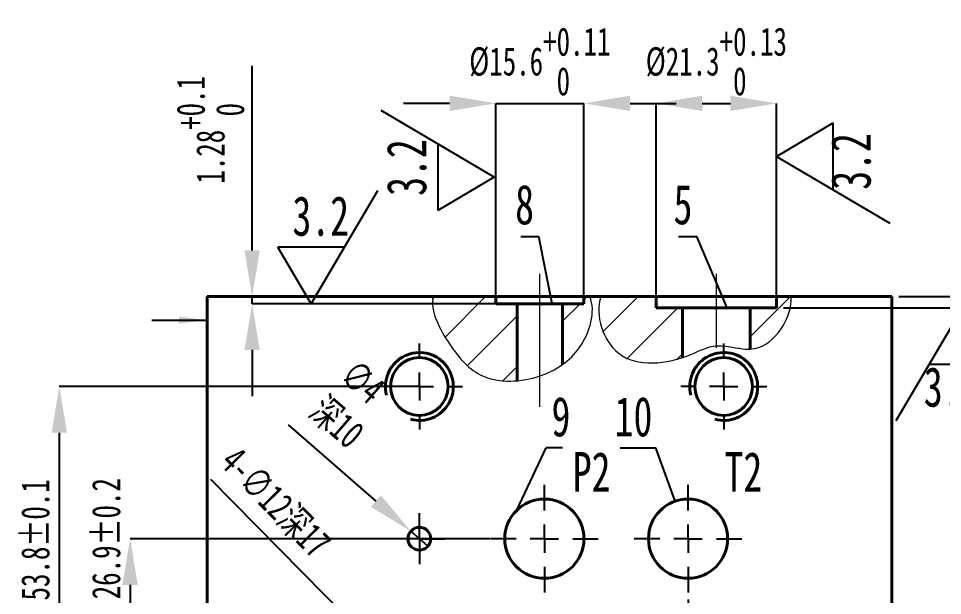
# Model space of a CAD drawing. Header units: millimetres. Extents: x 786 to 1206, y 249 to 546.
# Drawn here: x 1080.4 to 1162.1, y 372.9 to 423.9 of the extents above; entities that cross this region are included whole.
import ezdxf

# ---------------------------------------------------------------- set-up
doc = ezdxf.new("R2010")
doc.units = ezdxf.units.MM
doc.linetypes.add('CENTERX2', pattern=[20.32, 12.7, -2.54, 2.54, -2.54])
doc.layers.add('10', color=7, linetype='Continuous')
doc.styles.add('SLDTEXTSTYLE0', font='TXT', dxfattribs={"width": 0.7})
doc.dimstyles.new('ISO-25', dxfattribs={"dimtxt": 2.5, "dimasz": 2.5, "dimexe": 1.25, "dimexo": 0.625, "dimtad": 1, "dimtxsty": 'Standard', "dimcen": 2.5, "dimadec": 0, "dimazin": 0, "dimtfac": 1, "dimtmove": 0, "dimatfit": 3, "dimfxl": 1, "dimarcsym": 0})
doc.dimstyles.new('SLDDIMSTYLE1', dxfattribs={"dimtxt": 0.18, "dimasz": 4.08, "dimexe": 0, "dimexo": 0.0625, "dimgap": 0, "dimtad": 0, "dimtih": 1, "dimtoh": 1, "dimdec": 0, "dimrnd": 1e-09, "dimzin": 0, "dimdsep": 46, "dimtxsty": 'Standard', "dimblk1": 'NONE', "dimblk2": 'NONE', "dimsah": 1, "dimcen": 0.09, "dimadec": 0, "dimazin": 0, "dimtfac": 4.08, "dimtdec": 0, "dimtofl": 0, "dimtmove": 0, "dimatfit": 3, "dimldrblk": 'NONE', "dimfxl": 1, "dimfrac": 2, "dimtolj": 1, "dimtzin": 0, "dimarcsym": 0})
doc.dimstyles.new('SLDDIMSTYLE12', dxfattribs={"dimtxt": 3.5, "dimasz": 4.08, "dimexe": 0, "dimexo": 0.0625, "dimgap": 0.875, "dimtad": 2, "dimlfac": 2, "dimrnd": 1e-09, "dimzin": 12, "dimdsep": 46, "dimtxsty": 'SLDTEXTSTYLE0', "dimblk1": 'NONE', "dimsah": 1, "dimcen": 0, "dimadec": 0, "dimazin": 3, "dimtfac": 1, "dimtmove": 0, "dimatfit": 3, "dimldrblk": 'NONE', "dimfxl": 1, "dimfrac": 2, "dimtolj": 1, "dimtzin": 12, "dimarcsym": 0})
doc.dimstyles.new('SLDDIMSTYLE13', dxfattribs={"dimtxt": 3.5, "dimasz": 4.08, "dimexe": 0, "dimexo": 0.0625, "dimgap": 0.875, "dimtad": 2, "dimlfac": 2, "dimrnd": 1e-09, "dimzin": 4, "dimdsep": 46, "dimtxsty": 'SLDTEXTSTYLE0', "dimblk1": 'NONE', "dimsah": 1, "dimcen": 0, "dimadec": 0, "dimazin": 1, "dimtol": 1, "dimtp": 0.15, "dimtfac": 1, "dimtmove": 0, "dimatfit": 3, "dimldrblk": 'NONE', "dimfxl": 1, "dimfrac": 2, "dimtolj": 1, "dimarcsym": 0})
doc.dimstyles.new('SLDDIMSTYLE14', dxfattribs={"dimtxt": 3.5, "dimasz": 4.08, "dimexe": 0, "dimexo": 0.0625, "dimgap": 0.875, "dimtad": 2, "dimlfac": 2, "dimrnd": 1e-09, "dimzin": 4, "dimdsep": 46, "dimtxsty": 'SLDTEXTSTYLE0', "dimsah": 1, "dimcen": 0.09, "dimadec": 0, "dimazin": 1, "dimtol": 1, "dimtp": 0.11, "dimtfac": 1, "dimtmove": 0, "dimatfit": 0, "dimfxl": 1, "dimfrac": 2, "dimtolj": 1, "dimarcsym": 0})
doc.dimstyles.new('SLDDIMSTYLE15', dxfattribs={"dimtxt": 3.5, "dimasz": 4.08, "dimexe": 0, "dimexo": 0.0625, "dimgap": 0.875, "dimtad": 2, "dimlfac": 2, "dimrnd": 1e-09, "dimzin": 4, "dimdsep": 46, "dimtxsty": 'SLDTEXTSTYLE0', "dimsah": 1, "dimcen": 0.09, "dimadec": 0, "dimazin": 1, "dimtol": 1, "dimtp": 0.13, "dimtfac": 1, "dimtmove": 0, "dimatfit": 0, "dimfxl": 1, "dimfrac": 2, "dimtolj": 1, "dimarcsym": 0})
doc.dimstyles.new('SLDDIMSTYLE3', dxfattribs={"dimtxt": 3.5, "dimasz": 4.08, "dimexe": 0, "dimexo": 0.0625, "dimgap": 0.875, "dimtad": 2, "dimlfac": 2, "dimrnd": 1e-09, "dimzin": 4, "dimdsep": 46, "dimtxsty": 'SLDTEXTSTYLE0', "dimsah": 1, "dimcen": 0.09, "dimadec": 0, "dimazin": 1, "dimtol": 1, "dimtp": 0.1, "dimtm": 0.1, "dimtfac": 1, "dimtmove": 0, "dimatfit": 0, "dimfxl": 1, "dimfrac": 2, "dimtolj": 1, "dimtzin": 0, "dimarcsym": 0})
doc.dimstyles.new('SLDDIMSTYLE4', dxfattribs={"dimtxt": 3.5, "dimasz": 4.08, "dimexe": 0, "dimexo": 0.0625, "dimgap": 0.875, "dimtad": 2, "dimlfac": 2, "dimrnd": 1e-09, "dimzin": 4, "dimdsep": 46, "dimtxsty": 'SLDTEXTSTYLE0', "dimsah": 1, "dimcen": 0.09, "dimadec": 0, "dimazin": 1, "dimtol": 1, "dimtp": 0.2, "dimtm": 0.2, "dimtfac": 1, "dimtmove": 0, "dimatfit": 0, "dimfxl": 1, "dimfrac": 2, "dimtolj": 1, "dimtzin": 0, "dimarcsym": 0})
doc.dimstyles.new('SLDDIMSTYLE5', dxfattribs={"dimtxt": 3.5, "dimasz": 4.08, "dimexe": 0, "dimexo": 0.0625, "dimgap": 0.875, "dimtad": 2, "dimlfac": 2, "dimrnd": 1e-09, "dimzin": 12, "dimdsep": 46, "dimtxsty": 'SLDTEXTSTYLE0', "dimsah": 1, "dimcen": 0.09, "dimadec": 0, "dimazin": 3, "dimtol": 1, "dimtp": 0.1, "dimtfac": 1, "dimtmove": 0, "dimatfit": 0, "dimfxl": 1, "dimfrac": 2, "dimtolj": 1, "dimtzin": 0, "dimarcsym": 0})
pattern_1 = [(45, (901.6278, 255.5846), (-2.245064, 2.245064), [])]

# ---------------------------------------------------------------- blocks, each defined once
blk = doc.blocks.new('SW_SFSYMBOL_1')
at = {"layer": '10', "color": 0}
for p, q in [((5, 1.654), (-5, 7.552)), ((0, 4.603), (0, -1.296)), ((5, 1.654), (0, -1.296))]:
    blk.add_line(p, q, dxfattribs=at)
at = {"layer": '10', "color": 0, "insert": (-4.512, 0), "char_height": 3.5, "attachment_point": 1, "rotation": 90, "style": 'SLDTEXTSTYLE0'}
blk.add_mtext('3.2', dxfattribs=at)
blk = doc.blocks.new('*D161')
at = {"layer": '10', "color": 0, "lineweight": -2, "transparency": 16777216}
for p, q in [((1115.762, 391.357), (1083.998, 391.357)), ((1083.998, 387.277), (1083.998, 368.537)), ((1115.762, 364.457), (1083.998, 364.457))]:
    blk.add_line(p, q, dxfattribs=at)
at = {"layer": '10', "color": 0, "transparency": 16777216}
for points in [[(1083.318, 387.277), (1084.678, 387.277), (1083.998, 391.357)], [(1083.318, 368.537), (1084.678, 368.537), (1083.998, 364.457)]]:
    blk.add_solid(points, dxfattribs=at)
at = {"layer": 'Defpoints', "color": 0, "transparency": 16777216}
for p in [(1115.824, 391.357), (1083.998, 364.457), (1115.824, 364.457)]:
    blk.add_point(p, dxfattribs=at)
at = {"layer": '10', "color": 0, "transparency": 16777216, "insert": (1080.623, 377.805), "char_height": 3.5, "attachment_point": 2, "rotation": 90, "style": 'SLDTEXTSTYLE0'}
blk.add_mtext('\\A1;{\\H0.71429x;53.8±0.1}', dxfattribs=at)
blk = doc.blocks.new('*D162')
at = {"layer": '10', "color": 0, "lineweight": -2, "transparency": 16777216}
for p, q in [((1122.062, 377.907), (1090.255, 377.907)), ((1090.255, 373.827), (1090.255, 368.537)), ((1123.687, 364.457), (1090.255, 364.457))]:
    blk.add_line(p, q, dxfattribs=at)
at = {"layer": '10', "color": 0, "transparency": 16777216}
for points in [[(1089.575, 373.827), (1090.935, 373.827), (1090.255, 377.907)], [(1089.575, 368.537), (1090.935, 368.537), (1090.255, 364.457)]]:
    blk.add_solid(points, dxfattribs=at)
at = {"layer": 'Defpoints', "color": 0, "transparency": 16777216}
for p in [(1122.124, 377.907), (1090.255, 364.457), (1123.749, 364.457)]:
    blk.add_point(p, dxfattribs=at)
at = {"layer": '10', "color": 0, "transparency": 16777216, "insert": (1086.88, 377.907), "char_height": 3.5, "attachment_point": 2, "rotation": 90, "style": 'SLDTEXTSTYLE0'}
blk.add_mtext('\\A1;{\\H0.71429x;26.9±0.2}', dxfattribs=at)
blk = doc.blocks.new('*D165')
at = {"color": 0, "lineweight": -2, "transparency": 16777216}
for p, q in [((1139.574, 372.532), (1139.574, 341.311)), ((1115.824, 363.832), (1115.824, 341.311)), ((1118.324, 342.561), (1137.074, 342.561))]:
    blk.add_line(p, q, dxfattribs=at)
at = {"color": 0, "transparency": 16777216}
for points in [[(1118.324, 342.977), (1118.324, 342.144), (1115.824, 342.561)], [(1137.074, 342.977), (1137.074, 342.144), (1139.574, 342.561)]]:
    blk.add_solid(points, dxfattribs=at)
at = {"layer": 'Defpoints', "color": 0, "transparency": 16777216}
for p in [(1139.574, 373.157), (1115.824, 364.457), (1139.574, 342.561)]:
    blk.add_point(p, dxfattribs=at)
at = {"color": 0, "transparency": 16777216, "insert": (1127.267, 345.686), "char_height": 2.5, "attachment_point": 2}
blk.add_mtext('47.5±0.2', dxfattribs=at)
blk = doc.blocks.new('*D167')
at = {"layer": '10', "color": 0, "lineweight": -2, "transparency": 16777216}
for p, q in [((1097.349, 383.154), (1110.848, 369.493)), ((1117.933, 362.323), (1113.716, 366.591))]:
    blk.add_line(p, q, dxfattribs=at)
at = {"layer": '10', "color": 0, "transparency": 16777216}
blk.add_solid([(1111.331, 369.971), (1110.364, 369.015), (1113.716, 366.591)], dxfattribs=at)
at = {"layer": 'Defpoints', "color": 0, "transparency": 16777216}
for p in [(1113.716, 366.591), (1117.933, 362.323)]:
    blk.add_point(p, dxfattribs=at)
at = {"layer": '10', "color": 0, "transparency": 16777216, "insert": (1099.859, 386.249), "char_height": 3.5, "width": 15.62673, "attachment_point": 1, "rotation": 314.65889, "style": 'SLDTEXTSTYLE0'}
blk.add_mtext('\\A1;{\\H0.71429x;4-∅12\\fSimSun|b0|i0|c134|p2;深\\Ftxt|c134;17}', dxfattribs=at)
blk = doc.blocks.new('_NONE')
blk = doc.blocks.new('*D168')
at = {"layer": '10', "color": 0, "lineweight": -2, "transparency": 16777216}
for p, q in [((1178.054, 371.114), (1132.779, 365.225)), ((1125.015, 364.215), (1128.734, 364.699))]:
    blk.add_line(p, q, dxfattribs=at)
at = {"layer": '10', "color": 0, "transparency": 16777216}
blk.add_solid([(1132.692, 365.899), (1132.867, 364.551), (1128.734, 364.699)], dxfattribs=at)
at = {"layer": 'Defpoints', "color": 0, "transparency": 16777216}
for p in [(1128.734, 364.699), (1125.015, 364.215)]:
    blk.add_point(p, dxfattribs=at)
at = {"layer": '10', "color": 0, "transparency": 16777216, "insert": (1162.962, 380.205), "char_height": 3.5, "width": 13.87946, "attachment_point": 1, "rotation": 7.41065, "style": 'SLDTEXTSTYLE0'}
blk.add_mtext('\\A1;{\\H0.71429x;∅7.5\\S+0.15^  0;\\fSimSun|b0|i0|c134|p2;深\\Ftxt|c134;15}', dxfattribs=at)
blk = doc.blocks.new('*D169')
at = {"layer": '10', "color": 0, "lineweight": -2, "transparency": 16777216}
for p, q in [((1104.22, 387.965), (1111.986, 381.234)), ((1116.58, 377.252), (1115.069, 378.562))]:
    blk.add_line(p, q, dxfattribs=at)
at = {"layer": '10', "color": 0, "transparency": 16777216}
blk.add_solid([(1112.431, 381.748), (1111.54, 380.72), (1115.069, 378.562)], dxfattribs=at)
at = {"layer": 'Defpoints', "color": 0, "transparency": 16777216}
for p in [(1115.069, 378.562), (1116.58, 377.252)]:
    blk.add_point(p, dxfattribs=at)
at = {"layer": '10', "color": 0, "transparency": 16777216, "insert": (1110.295, 393.898), "char_height": 3.5, "width": 4.78679, "attachment_point": 1, "rotation": 319.08074, "style": 'SLDTEXTSTYLE0'}
blk.add_mtext('\\A1;{\\H0.71429x;∅4\\fSimSun|b0|i0|c134|p2;深\\Ftxt|c134;10}', dxfattribs=at)
blk = doc.blocks.new('*D170')
at = {"layer": '10', "color": 0, "lineweight": -2, "transparency": 16777216}
for p, q in [((1101.043, 403.387), (1101.043, 419.704)), ((1097.137, 399.307), (1101.043, 399.307)), ((1101.043, 398.667), (1101.043, 399.307)), ((1122.512, 398.667), (1101.043, 398.667)), ((1101.043, 394.587), (1101.043, 390.507))]:
    blk.add_line(p, q, dxfattribs=at)
at = {"layer": '10', "color": 0, "transparency": 16777216}
for points in [[(1100.363, 403.387), (1101.723, 403.387), (1101.043, 399.307)], [(1100.363, 394.587), (1101.723, 394.587), (1101.043, 398.667)]]:
    blk.add_solid(points, dxfattribs=at)
at = {"layer": 'Defpoints', "color": 0, "transparency": 16777216}
for p in [(1097.074, 399.307), (1101.043, 399.307), (1122.574, 398.667)]:
    blk.add_point(p, dxfattribs=at)
at = {"layer": '10', "color": 0, "transparency": 16777216, "insert": (1094.369, 414.029), "char_height": 3.5, "width": 9.91673, "attachment_point": 2, "rotation": 90, "style": 'SLDTEXTSTYLE0'}
blk.add_mtext('\\A1;{\\H0.71429x;1.28\\H0.99399x;\\S+0.1^  0;}', dxfattribs=at)
blk = doc.blocks.new('*D171')
at = {"color": 0, "lineweight": -2, "transparency": 16777216}
for p, q in [((1167.574, 401.807), (1167.574, 422.898)), ((1158.199, 399.307), (1168.824, 399.307)), ((1167.574, 398.322), (1167.574, 399.307)), ((1148.024, 398.322), (1168.824, 398.322)), ((1167.574, 395.822), (1167.574, 393.322))]:
    blk.add_line(p, q, dxfattribs=at)
at = {"color": 0, "transparency": 16777216}
for points in [[(1167.158, 401.807), (1167.991, 401.807), (1167.574, 399.307)], [(1167.158, 395.822), (1167.991, 395.822), (1167.574, 398.322)]]:
    blk.add_solid(points, dxfattribs=at)
at = {"layer": 'Defpoints', "color": 0, "transparency": 16777216}
for p in [(1157.574, 399.307), (1147.399, 398.322), (1167.574, 398.322)]:
    blk.add_point(p, dxfattribs=at)
at = {"color": 0, "transparency": 16777216, "insert": (1162.808, 416.304), "char_height": 2.5, "attachment_point": 2, "rotation": 90}
blk.add_mtext('1.97{\\H0.71x;\\S+0.1^  0;}', dxfattribs=at)
blk = doc.blocks.new('*D172')
at = {"layer": '10', "color": 0, "lineweight": -2, "transparency": 16777216}
for p, q in [((1118.494, 416.377), (1114.414, 416.377)), ((1122.574, 399.369), (1122.574, 416.377)), ((1122.574, 416.377), (1130.374, 416.377)), ((1130.374, 399.369), (1130.374, 416.377)), ((1134.454, 416.377), (1138.534, 416.377))]:
    blk.add_line(p, q, dxfattribs=at)
at = {"layer": '10', "color": 0, "transparency": 16777216}
for points in [[(1118.494, 417.057), (1118.494, 415.697), (1122.574, 416.377)], [(1134.454, 417.057), (1134.454, 415.697), (1130.374, 416.377)]]:
    blk.add_solid(points, dxfattribs=at)
at = {"layer": 'Defpoints', "color": 0, "transparency": 16777216}
for p in [(1130.374, 416.377), (1122.574, 399.307), (1130.374, 399.307)]:
    blk.add_point(p, dxfattribs=at)
at = {"layer": '10', "color": 0, "transparency": 16777216, "insert": (1126.474, 423.086), "char_height": 3.5, "attachment_point": 2, "style": 'SLDTEXTSTYLE0'}
blk.add_mtext('\\A1;{\\H0.71429x;%%C15.6\\S+0.11^  0;}', dxfattribs=at)
blk = doc.blocks.new('*D173')
at = {"layer": '10', "color": 0, "lineweight": -2, "transparency": 16777216}
for p, q in [((1136.749, 399.369), (1136.749, 416.377)), ((1140.829, 416.377), (1143.319, 416.377)), ((1147.399, 399.369), (1147.399, 416.377))]:
    blk.add_line(p, q, dxfattribs=at)
at = {"layer": '10', "color": 0, "transparency": 16777216}
for points in [[(1140.829, 417.057), (1140.829, 415.697), (1136.749, 416.377)], [(1143.319, 417.057), (1143.319, 415.697), (1147.399, 416.377)]]:
    blk.add_solid(points, dxfattribs=at)
at = {"layer": 'Defpoints', "color": 0, "transparency": 16777216}
for p in [(1147.399, 416.377), (1136.749, 399.307), (1147.399, 399.307)]:
    blk.add_point(p, dxfattribs=at)
at = {"layer": '10', "color": 0, "transparency": 16777216, "insert": (1142.074, 423.086), "char_height": 3.5, "attachment_point": 2, "style": 'SLDTEXTSTYLE0'}
blk.add_mtext('\\A1;{\\H0.71429x;%%C21.3\\S+0.13^  0;}', dxfattribs=at)
blk = doc.blocks.new('SW_NOTE_27')
at = {"layer": '10', "color": 0}
blk.add_line((1.448, 0), (0, 0), dxfattribs=at)
at = {"layer": '10', "color": 0, "insert": (0.485, 4.514), "char_height": 3.5, "attachment_point": 1, "style": 'SLDTEXTSTYLE0'}
blk.add_mtext('9', dxfattribs=at)
blk = doc.blocks.new('SW_NOTE_28')
at = {"layer": '10', "color": 0}
blk.add_line((-3.155, 0), (0, 0), dxfattribs=at)
at = {"layer": '10', "color": 0, "insert": (-3.651, 4.514), "char_height": 3.5, "attachment_point": 1, "style": 'SLDTEXTSTYLE0'}
blk.add_mtext('10', dxfattribs=at)
blk = doc.blocks.new('SW_NOTE_29')
at = {"layer": '10', "color": 0}
blk.add_line((-1.619, 0), (0, 0), dxfattribs=at)
at = {"layer": '10', "color": 0, "insert": (-2.054, 4.581), "char_height": 3.5, "attachment_point": 1, "style": 'SLDTEXTSTYLE0'}
blk.add_mtext('5', dxfattribs=at)
blk = doc.blocks.new('SW_NOTE_30')
at = {"layer": '10', "color": 0}
blk.add_line((-1.614, 0), (0, 0), dxfattribs=at)
at = {"layer": '10', "color": 0, "insert": (-2.107, 4.581), "char_height": 3.5, "attachment_point": 1, "style": 'SLDTEXTSTYLE0'}
blk.add_mtext('8', dxfattribs=at)
blk = doc.blocks.new('SW_CENTERMARKSYMBOL_29')
at = {"layer": '10', "color": 0}
for p, q in [((0, 2.5), (0, 4.75)), ((0, 0), (0, 1.25)), ((-2.5, 0), (-4.75, 0)), ((0, 0), (-1.25, 0)), ((0, 0), (0, -1.25)), ((0, 0), (1.25, 0)), ((2.5, 0), (4.75, 0)), ((0, -2.5), (0, -4.75))]:
    blk.add_line(p, q, dxfattribs=at)
blk = doc.blocks.new('SW_CENTERMARKSYMBOL_32')
at = {"layer": '10', "color": 0}
for p, q in [((0, 2.5), (0, 3.8)), ((0, 0), (0, 1.25)), ((-2.5, 0), (-3.8, 0)), ((0, 0), (-1.25, 0)), ((0, 0), (0, -1.25)), ((0, 0), (1.25, 0)), ((2.5, 0), (3.8, 0)), ((0, -2.5), (0, -3.8))]:
    blk.add_line(p, q, dxfattribs=at)
blk = doc.blocks.new('SW_CENTERMARKSYMBOL_33')
at = {"layer": '10', "color": 0}
for p, q in [((0, 2.5), (0, 3.8)), ((0, 0), (0, 1.25)), ((-2.5, 0), (-3.8, 0)), ((0, 0), (-1.25, 0)), ((0, 0), (0, -1.25)), ((0, 0), (1.25, 0)), ((2.5, 0), (3.8, 0)), ((0, -2.5), (0, -3.8))]:
    blk.add_line(p, q, dxfattribs=at)
blk = doc.blocks.new('SW_CENTERMARKSYMBOL_34')
at = {"layer": '10', "color": 0}
for p, q in [((0, 1.25), (0, 2.25)), ((0, 0), (0, 1.25)), ((-1.25, 0), (-2.25, 0)), ((0, 0), (-1.25, 0)), ((0, 0), (0, -1.25)), ((0, 0), (1.25, 0)), ((1.25, 0), (2.25, 0)), ((0, -1.25), (0, -2.25))]:
    blk.add_line(p, q, dxfattribs=at)
blk = doc.blocks.new('SW_CENTERMARKSYMBOL_35')
at = {"layer": '10', "color": 0}
for p, q in [((0, 2.5), (0, 4.75)), ((0, 0), (0, 1.25)), ((-2.5, 0), (-4.75, 0)), ((0, 0), (-1.25, 0)), ((0, 0), (0, -1.25)), ((0, 0), (1.25, 0)), ((2.5, 0), (4.75, 0)), ((0, -2.5), (0, -4.75))]:
    blk.add_line(p, q, dxfattribs=at)
blk = doc.blocks.new('SW_SFSYMBOL_10')
at = {"layer": '10', "color": 0}
for p, q in [((-9.331, 2.949), (-4.331, 5.899)), ((-4.331, 0), (-4.331, 5.899)), ((-9.331, 2.949), (0.669, -2.949))]:
    blk.add_line(p, q, dxfattribs=at)
at = {"layer": '10', "color": 0, "insert": (-4.512, 0), "char_height": 3.5, "attachment_point": 1, "rotation": 90, "style": 'SLDTEXTSTYLE0'}
blk.add_mtext('3.2', dxfattribs=at)
blk = doc.blocks.new('SW_SFSYMBOL_11')
at = {"layer": '10', "color": 0}
for p, q in [((3.41, 9.764), (-2.489, -0.236)), ((3.41, 9.764), (6.359, 4.764)), ((0.46, 4.764), (6.359, 4.764))]:
    blk.add_line(p, q, dxfattribs=at)
at = {"layer": '10', "color": 0, "insert": (0, 4.512), "char_height": 3.5, "attachment_point": 1, "style": 'SLDTEXTSTYLE0'}
blk.add_mtext('3.2', dxfattribs=at)
blk = doc.blocks.new('SW_SFSYMBOL_12')
at = {"layer": '10', "color": 0}
for p, q in [((1.654, -5), (7.552, 5)), ((1.654, -5), (-1.296, 0)), ((4.603, 0), (-1.296, 0))]:
    blk.add_line(p, q, dxfattribs=at)
at = {"layer": '10', "color": 0, "insert": (0, 4.512), "char_height": 3.5, "attachment_point": 1, "style": 'SLDTEXTSTYLE0'}
blk.add_mtext('3.2', dxfattribs=at)

msp = doc.modelspace()

# ---------------------------------------------------------------- hatches: boundary and pattern name
at = {"linetype": 'Continuous', "lineweight": 18}
h = msp.add_hatch(dxfattribs=at)
h.set_pattern_fill('ANSI31', style=0)
h.set_pattern_definition(pattern_1)
edge = h.paths.add_edge_path(flags=0)
edge.add_spline(control_points=[(1117.0392, 399.3069), (1116.7615, 398.0541), (1118.3459, 394.9798), (1120.9428, 392.031), (1123.3951, 391.7653), (1124.4742, 391.8658)], knot_values=[0, 0, 0, 0, 0.1244719, 0.2338866, 0.3194582, 0.3194582, 0.3194582, 0.3194582], weights=[1, 1, 1, 1, 1, 1], degree=3, periodic=0)
edge.add_line((1124.4742, 391.8658), (1124.4742, 398.6669))
edge.add_line((1124.4742, 398.6669), (1122.5742, 398.6669))
edge.add_line((1122.5742, 398.6669), (1122.5742, 399.3069))
edge.add_line((1122.5742, 399.3069), (1117.0392, 399.3069))
h = msp.add_hatch(dxfattribs=at)
h.set_pattern_fill('ANSI31', style=0)
h.set_pattern_definition(pattern_1)
edge = h.paths.add_edge_path(flags=0)
edge.add_spline(control_points=[(1117.0392, 399.3069), (1116.7615, 398.0541), (1118.3459, 394.9798), (1121.3806, 391.5339), (1126.4534, 391.8317), (1130.4017, 394.417), (1131.4378, 397.9552), (1130.8999, 399.3069)], knot_values=[0, 0, 0, 0, 0.1244719, 0.2338866, 0.3733135, 0.4919324, 0.6184126, 0.6184126, 0.6184126, 0.6184126], weights=[1, 1, 1, 1, 1, 1, 1, 1], degree=3, periodic=0)
edge.add_spline(control_points=[(1130.8999, 399.3069), (1130.9266, 399.2396), (1130.951, 399.1704), (1130.9729, 399.0998), (1131.0483, 398.8558), (1131.0935, 398.5889), (1131.1085, 398.3219)], knot_values=[0, 0, 0, 0, 0.0004653, 0.0004653, 0.0004653, 0.0020953, 0.0020953, 0.0020953, 0.0020953], weights=[1, 1, 1, 1, 1, 1, 1], degree=3, periodic=0)
edge.add_spline(control_points=[(1131.1085, 398.3219), (1131.1041, 398.3992), (1131.0974, 398.4762), (1131.0882, 398.5525), (1131.0562, 398.8161), (1130.9924, 399.0743), (1130.8999, 399.3069)], knot_values=[0, 0, 0, 0, 0.0004653, 0.0004653, 0.0004653, 0.0020954, 0.0020954, 0.0020954, 0.0020954], weights=[1, 1, 1, 1, 1, 1, 1], degree=3, periodic=0)
edge.add_spline(control_points=[(1130.8999, 399.3069), (1131.4378, 397.9552), (1130.6592, 395.2963), (1129.0444, 393.7049), (1128.4742, 393.2973)], knot_values=[0.3815874, 0.3815874, 0.3815874, 0.3815874, 0.5080676, 0.5657752, 0.5657752, 0.5657752, 0.5657752], weights=[1, 1, 1, 1, 1], degree=3, periodic=0)
edge.add_spline(control_points=[(1128.4742, 393.2973), (1128.4742, 393.2973), (1128.4675, 393.2925), (1128.4544, 393.2832), (1128.427, 393.2637), (1128.3704, 393.2238), (1128.2915, 393.1712), (1128.1855, 393.1007), (1128.0361, 393.0058), (1127.8603, 392.9064), (1127.6908, 392.8106), (1127.4916, 392.7076), (1127.2769, 392.6098), (1127.0761, 392.5184), (1126.8567, 392.4292), (1126.6337, 392.3494), (1126.4221, 392.2737), (1126.2022, 392.2044), (1125.991, 392.1461), (1125.7836, 392.0889), (1125.5794, 392.0408), (1125.3959, 392.0033), (1125.2118, 391.9656), (1125.0437, 391.9375), (1124.9065, 391.9175), (1124.7689, 391.8975), (1124.6587, 391.8848), (1124.5855, 391.8769), (1124.5124, 391.8691), (1124.4742, 391.8658), (1124.4742, 391.8658)], knot_values=[0, 0, 0, 0, 0.0005635, 0.0005635, 0.0005635, 0.0017537, 0.0017537, 0.0017537, 0.0033593, 0.0033593, 0.0033593, 0.0049036, 0.0049036, 0.0049036, 0.006346, 0.006346, 0.006346, 0.0077147, 0.0077147, 0.0077147, 0.0090583, 0.0090583, 0.0090583, 0.010406, 0.010406, 0.010406, 0.0117585, 0.0117585, 0.0117585, 0.0131107, 0.0131107, 0.0131107, 0.0131107], weights=[1, 1, 1, 1, 1, 1, 1, 1, 1, 1, 1, 1, 1, 1, 1, 1, 1, 1, 1, 1, 1, 1, 1, 1, 1, 1, 1, 1, 1, 1, 1], degree=3, periodic=0)
edge.add_spline(control_points=[(1124.4742, 391.8658), (1123.3951, 391.7653), (1120.9428, 392.031), (1118.3459, 394.9798), (1116.7615, 398.0541), (1117.0392, 399.3069)], knot_values=[0.6805418, 0.6805418, 0.6805418, 0.6805418, 0.7661134, 0.8755281, 1, 1, 1, 1], weights=[1, 1, 1, 1, 1, 1], degree=3, periodic=0)
edge = h.paths.add_edge_path(flags=0)
edge.add_spline(control_points=[(1124.0742, 391.8386), (1124.0742, 391.8386), (1124.1067, 391.8398), (1124.1701, 391.8433), (1124.2523, 391.8478), (1124.3889, 391.8563), (1124.5687, 391.8752), (1124.749, 391.8941), (1124.9779, 391.9243), (1125.2347, 391.9719), (1125.5103, 392.0229), (1125.8265, 392.0959), (1126.1494, 392.1914), (1126.529, 392.3036), (1126.9317, 392.4508), (1127.3072, 392.6237), (1127.746, 392.8258), (1128.1649, 393.0716), (1128.5225, 393.3321), (1128.8282, 393.5549), (1129.0993, 393.7943), (1129.326, 394.0262), (1129.5397, 394.2447), (1129.7199, 394.4633), (1129.8517, 394.6384), (1129.9346, 394.7486), (1129.9996, 394.8428), (1130.0371, 394.8982), (1130.0684, 394.9444), (1130.0805, 394.963), (1130.0708, 394.9485), (1130.0612, 394.934), (1130.0302, 394.8871), (1129.9832, 394.8198), (1129.9254, 394.7371), (1129.8427, 394.6232), (1129.7435, 394.4988), (1129.5605, 394.2693), (1129.3156, 393.9983), (1129.0254, 393.7385), (1128.7767, 393.5158), (1128.4879, 393.2943), (1128.1706, 393.0926), (1127.8883, 392.9131), (1127.5773, 392.7456), (1127.2566, 392.6007), (1126.956, 392.4648), (1126.6403, 392.3457), (1126.3344, 392.2482), (1126.0321, 392.1518), (1125.7319, 392.0743), (1125.461, 392.0168), (1125.1853, 391.9583), (1124.9326, 391.9188), (1124.7265, 391.8932), (1124.5187, 391.8674), (1124.3524, 391.8546), (1124.2421, 391.8476), (1124.1317, 391.8405), (1124.0742, 391.8386), (1124.0742, 391.8386)], knot_values=[0, 0, 0, 0, 0.0015174, 0.0015174, 0.0015174, 0.0034934, 0.0034934, 0.0034934, 0.0054764, 0.0054764, 0.0054764, 0.0076099, 0.0076099, 0.0076099, 0.0101285, 0.0101285, 0.0101285, 0.0130772, 0.0130772, 0.0130772, 0.0155791, 0.0155791, 0.0155791, 0.0179385, 0.0179385, 0.0179385, 0.0194178, 0.0194178, 0.0194178, 0.0206532, 0.0206532, 0.0206532, 0.0218804, 0.0218804, 0.0218804, 0.0233861, 0.0233861, 0.0233861, 0.0261831, 0.0261831, 0.0261831, 0.0285732, 0.0285732, 0.0285732, 0.0306997, 0.0306997, 0.0306997, 0.0326935, 0.0326935, 0.0326935, 0.0346656, 0.0346656, 0.0346656, 0.036673, 0.036673, 0.036673, 0.0386956, 0.0386956, 0.0386956, 0.0407173, 0.0407173, 0.0407173, 0.0407173], weights=[1, 1, 1, 1, 1, 1, 1, 1, 1, 1, 1, 1, 1, 1, 1, 1, 1, 1, 1, 1, 1, 1, 1, 1, 1, 1, 1, 1, 1, 1, 1, 1, 1, 1, 1, 1, 1, 1, 1, 1, 1, 1, 1, 1, 1, 1, 1, 1, 1, 1, 1, 1, 1, 1, 1, 1, 1, 1, 1, 1, 1], degree=3, periodic=0)
h = msp.add_hatch(dxfattribs=at)
h.set_pattern_fill('ANSI31', style=0)
h.set_pattern_definition(pattern_1)
edge = h.paths.add_edge_path(flags=0)
edge.add_line((1130.3742, 399.3069), (1130.3742, 398.6669))
edge.add_line((1130.3742, 398.6669), (1128.4742, 398.6669))
edge.add_line((1128.4742, 398.6669), (1128.4742, 393.2973))
edge.add_spline(control_points=[(1128.4742, 393.2973), (1129.0444, 393.7049), (1130.6592, 395.2963), (1131.4378, 397.9552), (1130.8999, 399.3069)], knot_values=[0.4342248, 0.4342248, 0.4342248, 0.4342248, 0.4919324, 0.6184126, 0.6184126, 0.6184126, 0.6184126], weights=[1, 1, 1, 1, 1], degree=3, periodic=0)
edge.add_line((1130.8999, 399.3069), (1130.3742, 399.3069))
h = msp.add_hatch(dxfattribs=at)
h.set_pattern_fill('ANSI31', style=0)
h.set_pattern_definition(pattern_1)
edge = h.paths.add_edge_path(flags=0)
edge.add_spline(control_points=[(1131.8712, 399.3069), (1131.3308, 397.6195), (1132.8178, 392.9994), (1137.1142, 393.281), (1139.0742, 393.9211)], knot_values=[0, 0, 0, 0, 0.1307307, 0.2733832, 0.2733832, 0.2733832, 0.2733832], weights=[1, 1, 1, 1, 1], degree=3, periodic=0)
edge.add_line((1139.0742, 393.9211), (1139.0742, 398.3219))
edge.add_line((1139.0742, 398.3219), (1136.7492, 398.3219))
edge.add_line((1136.7492, 398.3219), (1136.7492, 399.3069))
edge.add_line((1136.7492, 399.3069), (1131.8712, 399.3069))
h = msp.add_hatch(dxfattribs=at)
h.set_pattern_fill('ANSI31', style=0)
h.set_pattern_definition(pattern_1)
edge = h.paths.add_edge_path(flags=0)
edge.add_spline(control_points=[(1148.7012, 399.3069), (1148.8001, 397.4823), (1147.1701, 394.8748), (1145.2047, 394.6648), (1145.0742, 394.6591)], knot_values=[0.4220659, 0.4220659, 0.4220659, 0.4220659, 0.563237, 0.5731911, 0.5731911, 0.5731911, 0.5731911], weights=[1, 1, 1, 1, 1], degree=3, periodic=0)
edge.add_spline(control_points=[(1145.0742, 394.6591), (1145.0742, 394.6591), (1145.0149, 394.6552), (1144.9014, 394.6562), (1144.7906, 394.657), (1144.6249, 394.6643), (1144.4188, 394.6877), (1144.2096, 394.7115), (1143.9532, 394.7537), (1143.6718, 394.8038), (1143.3935, 394.8533), (1143.0828, 394.9117), (1142.7606, 394.9443), (1142.5, 394.9707), (1142.2239, 394.9785), (1141.9572, 394.9444), (1141.6922, 394.9106), (1141.4314, 394.839), (1141.1888, 394.7551), (1140.8795, 394.6481), (1140.5886, 394.5201), (1140.3271, 394.4071), (1140.0796, 394.3002), (1139.8527, 394.2045), (1139.6653, 394.132), (1139.4793, 394.06), (1139.3283, 394.0069), (1139.2277, 393.9725), (1139.1271, 393.938), (1139.0742, 393.9211), (1139.0742, 393.9211)], knot_values=[0, 0, 0, 0, 0.0020363, 0.0020363, 0.0020363, 0.0040233, 0.0040233, 0.0040233, 0.0060405, 0.0060405, 0.0060405, 0.0080341, 0.0080341, 0.0080341, 0.0096459, 0.0096459, 0.0096459, 0.0112436, 0.0112436, 0.0112436, 0.0132827, 0.0132827, 0.0132827, 0.0152133, 0.0152133, 0.0152133, 0.0171315, 0.0171315, 0.0171315, 0.0190505, 0.0190505, 0.0190505, 0.0190505], weights=[1, 1, 1, 1, 1, 1, 1, 1, 1, 1, 1, 1, 1, 1, 1, 1, 1, 1, 1, 1, 1, 1, 1, 1, 1, 1, 1, 1, 1, 1, 1], degree=3, periodic=0)
edge.add_spline(control_points=[(1139.0742, 393.9211), (1137.1142, 393.281), (1132.8178, 392.9994), (1131.3308, 397.6195), (1131.8712, 399.3069)], knot_values=[0.7266168, 0.7266168, 0.7266168, 0.7266168, 0.8692693, 1, 1, 1, 1], weights=[1, 1, 1, 1, 1], degree=3, periodic=0)
edge.add_spline(control_points=[(1131.8712, 399.3069), (1131.8378, 399.2028), (1131.8074, 399.0905), (1131.7818, 398.9733), (1131.7373, 398.7692), (1131.7074, 398.5458), (1131.6956, 398.3219)], knot_values=[0, 0, 0, 0, 0.0007761, 0.0007761, 0.0007761, 0.0021396, 0.0021396, 0.0021396, 0.0021396], weights=[1, 1, 1, 1, 1, 1, 1], degree=3, periodic=0)
edge.add_spline(control_points=[(1131.6956, 398.3219), (1131.7024, 398.4507), (1131.7149, 398.5788), (1131.7329, 398.7029), (1131.7642, 398.9184), (1131.8132, 399.1259), (1131.8712, 399.3069)], knot_values=[0, 0, 0, 0, 0.0007769, 0.0007769, 0.0007769, 0.0021407, 0.0021407, 0.0021407, 0.0021407], weights=[1, 1, 1, 1, 1, 1, 1], degree=3, periodic=0)
edge.add_spline(control_points=[(1131.8712, 399.3069), (1131.3308, 397.6195), (1132.919, 392.6851), (1138.6898, 393.4761), (1142.3237, 395.4379), (1146.3585, 393.5764), (1148.8001, 397.4823), (1148.7012, 399.3069)], knot_values=[0, 0, 0, 0, 0.1307307, 0.2919844, 0.3515593, 0.436763, 0.5779341, 0.5779341, 0.5779341, 0.5779341], weights=[1, 1, 1, 1, 1, 1, 1, 1], degree=3, periodic=0)
edge = h.paths.add_edge_path(flags=0)
edge.add_spline(control_points=[(1138.7742, 393.8277), (1138.7742, 393.8277), (1138.7812, 393.8298), (1138.7951, 393.8339), (1138.8186, 393.8409), (1138.8626, 393.8541), (1138.9224, 393.8727), (1138.9859, 393.8925), (1139.0693, 393.9191), (1139.1637, 393.9508), (1139.2643, 393.9845), (1139.3805, 394.0252), (1139.5005, 394.0696), (1139.6234, 394.1151), (1139.754, 394.1659), (1139.8806, 394.2177), (1140.0005, 394.2668), (1140.1202, 394.3179), (1140.2313, 394.3657), (1140.3334, 394.4097), (1140.4307, 394.4519), (1140.5161, 394.4885), (1140.5963, 394.5229), (1140.6678, 394.553), (1140.7242, 394.5764), (1140.7793, 394.5993), (1140.8214, 394.6163), (1140.8463, 394.6263), (1140.8715, 394.6364), (1140.8798, 394.6397), (1140.8702, 394.6358), (1140.8601, 394.6318), (1140.8297, 394.6197), (1140.7825, 394.6004), (1140.7306, 394.5792), (1140.6568, 394.5485), (1140.5699, 394.5115), (1140.4775, 394.4722), (1140.3675, 394.4245), (1140.2511, 394.3743), (1140.1373, 394.3252), (1140.0141, 394.2725), (1139.8905, 394.2218), (1139.7738, 394.1739), (1139.6537, 394.1268), (1139.5392, 394.084), (1139.4309, 394.0435), (1139.325, 394.0058), (1139.2301, 393.9732), (1139.1387, 393.942), (1139.0553, 393.9147), (1138.9871, 393.893), (1138.9198, 393.8717), (1138.8655, 393.8551), (1138.8294, 393.8442), (1138.7932, 393.8333), (1138.7742, 393.8277), (1138.7742, 393.8277)], knot_values=[0, 0, 0, 0, 0.0004196, 0.0004196, 0.0004196, 0.0011371, 0.0011371, 0.0011371, 0.0018987, 0.0018987, 0.0018987, 0.0027105, 0.0027105, 0.0027105, 0.0035418, 0.0035418, 0.0035418, 0.0043273, 0.0043273, 0.0043273, 0.0050484, 0.0050484, 0.0050484, 0.0057265, 0.0057265, 0.0057265, 0.0063883, 0.0063883, 0.0063883, 0.0070585, 0.0070585, 0.0070585, 0.0077688, 0.0077688, 0.0077688, 0.0085516, 0.0085516, 0.0085516, 0.0093842, 0.0093842, 0.0093842, 0.0101957, 0.0101957, 0.0101957, 0.0109614, 0.0109614, 0.0109614, 0.0116859, 0.0116859, 0.0116859, 0.012383, 0.012383, 0.012383, 0.0130708, 0.0130708, 0.0130708, 0.0137593, 0.0137593, 0.0137593, 0.0137593], weights=[1, 1, 1, 1, 1, 1, 1, 1, 1, 1, 1, 1, 1, 1, 1, 1, 1, 1, 1, 1, 1, 1, 1, 1, 1, 1, 1, 1, 1, 1, 1, 1, 1, 1, 1, 1, 1, 1, 1, 1, 1, 1, 1, 1, 1, 1, 1, 1, 1, 1, 1, 1, 1, 1, 1, 1, 1, 1], degree=3, periodic=0)
h = msp.add_hatch(dxfattribs=at)
h.set_pattern_fill('ANSI31', style=0)
h.set_pattern_definition(pattern_1)
edge = h.paths.add_edge_path(flags=0)
edge.add_line((1147.3992, 399.3069), (1147.3992, 398.3219))
edge.add_line((1147.3992, 398.3219), (1145.0742, 398.3219))
edge.add_line((1145.0742, 398.3219), (1145.0742, 394.6591))
edge.add_spline(control_points=[(1145.0742, 394.6591), (1145.2047, 394.6648), (1147.1701, 394.8748), (1148.8001, 397.4823), (1148.7012, 399.3069)], knot_values=[0.4268089, 0.4268089, 0.4268089, 0.4268089, 0.436763, 0.5779341, 0.5779341, 0.5779341, 0.5779341], weights=[1, 1, 1, 1, 1], degree=3, periodic=0)
edge.add_line((1148.7012, 399.3069), (1147.3992, 399.3069))

# ---------------------------------------------------------------- linework, layer by layer
at = {"color": 7, "linetype": 'Continuous', "lineweight": 40}
for p, q in [((1117.0392, 399.3069), (1097.0742, 399.3069)), ((1097.0742, 399.3069), (1097.0742, 354.9569)), ((1117.0392, 399.3069), (1122.5742, 399.3069)), ((1122.5742, 399.3069), (1122.5742, 398.6669)), ((1130.3742, 399.3069), (1122.5742, 399.3069)), ((1124.4742, 398.6669), (1122.5742, 398.6669)), ((1124.4742, 398.6669), (1124.4742, 391.8658)), ((1128.4742, 398.6669), (1124.4742, 398.6669)), ((1128.4742, 393.2973), (1128.4742, 398.6669)), ((1130.3742, 398.6669), (1128.4742, 398.6669)), ((1130.3742, 398.6669), (1130.3742, 399.3069)), ((1130.3742, 399.3069), (1130.8999, 399.3069)), ((1131.8712, 399.3069), (1130.8999, 399.3069)), ((1131.8712, 399.3069), (1136.7492, 399.3069)), ((1136.7492, 399.3069), (1136.7492, 398.3219)), ((1147.3992, 399.3069), (1136.7492, 399.3069)), ((1147.3992, 398.3219), (1147.3992, 399.3069)), ((1147.3992, 399.3069), (1148.7012, 399.3069)), ((1157.5742, 399.3069), (1148.7012, 399.3069)), ((1157.5742, 354.9569), (1157.5742, 399.3069)), ((1139.0742, 398.3219), (1136.7492, 398.3219)), ((1139.0742, 398.3219), (1139.0742, 393.9211)), ((1145.0742, 398.3219), (1139.0742, 398.3219)), ((1145.0742, 394.6591), (1145.0742, 398.3219)), ((1147.3992, 398.3219), (1145.0742, 398.3219))]:
    msp.add_line(p, q, dxfattribs=at)
for centre, radius in [((1115.8242, 391.3569), 2.55), ((1142.7242, 391.3569), 2.55), ((1126.8742, 377.9069), 3.5), ((1139.5742, 377.9069), 3.5), ((1115.8242, 377.9069), 1)]:
    msp.add_circle(centre, radius, dxfattribs=at)
for centre in [(1115.8242, 391.3569), (1142.7242, 391.3569)]:
    msp.add_arc(centre, 3, 255, 195, dxfattribs=at)
at = {"color": 7, "linetype": 'Continuous', "lineweight": 18}
for points, knots in [([(1117.0392, 399.3069), (1116.7615, 398.0541), (1118.3459, 394.9798), (1121.3806, 391.5339), (1126.4534, 391.8317), (1130.4017, 394.417), (1131.4378, 397.9552), (1130.8999, 399.3069)], [0, 0, 0, 0, 0.12447191, 0.23388662, 0.37331348, 0.49193242, 0.61841264, 0.61841264, 0.61841264, 0.61841264]), ([(1131.8712, 399.3069), (1131.3308, 397.6195), (1132.919, 392.6851), (1138.6898, 393.4761), (1142.3237, 395.4379), (1146.3585, 393.5764), (1148.8001, 397.4823), (1148.7012, 399.3069)], [0, 0, 0, 0, 0.13073075, 0.29198436, 0.35155927, 0.436763, 0.57793409, 0.57793409, 0.57793409, 0.57793409])]:
    msp.add_open_spline(points, degree=3, knots=knots, dxfattribs=at)
at = {"layer": '10', "linetype": 'CENTERX2', "lineweight": 18}
for p, q in [((1126.4742, 389.5733), (1126.4742, 401.3069)), ((1142.0742, 394.782), (1142.0742, 401.3069))]:
    msp.add_line(p, q, dxfattribs=at)
at = {"layer": '10', "flags": 128}
msp.add_lwpolyline([(1092.1779, 397.2231), (1096.0422, 397.2231), (1097.0742, 397.2231)], dxfattribs=at)
at = {"layer": '10'}
msp.add_solid([(1097.0742, 397.2231), (1094.5913, 397.5322), (1094.5913, 396.9139)], dxfattribs=at)

# ---------------------------------------------------------------- block references
for name, p in [('SW_SFSYMBOL_1', (1117.4438, 408.2033)), ('SW_SFSYMBOL_10', (1156.7299, 408.7438)), ('SW_SFSYMBOL_12', (1104.6063, 403.6667)), ('SW_NOTE_30', (1126.3976, 404.6095)), ('SW_NOTE_29', (1140.3444, 404.6095)), ('SW_SFSYMBOL_11', (1160.4132, 388.5581)), ('SW_CENTERMARKSYMBOL_33', (1115.8242, 391.3569)), ('SW_CENTERMARKSYMBOL_32', (1142.7242, 391.3569)), ('SW_NOTE_27', (1127.0199, 385.9373)), ('SW_NOTE_28', (1136.7352, 385.9373)), ('SW_CENTERMARKSYMBOL_29', (1126.8742, 377.9069)), ('SW_CENTERMARKSYMBOL_35', (1139.5742, 377.9069)), ('SW_CENTERMARKSYMBOL_34', (1115.8242, 377.9069))]:
    msp.add_blockref(name, p, dxfattribs=at)

# ---------------------------------------------------------------- texts
at = {"layer": '10', "char_height": 3.5, "attachment_point": 1, "style": 'SLDTEXTSTYLE0'}
for s, insert in [('P2', (1129.3825, 385.5671)), ('T2', (1142.7973, 385.5671))]:
    msp.add_mtext(s, dxfattribs=dict(at, insert=insert))

# ---------------------------------------------------------------- dimensions: what is measured, and where the dimension line sits
dim = msp.add_linear_dim(base=(1167.5742, 398.3219), p1=(1157.5742, 399.3069), p2=(1147.3992, 398.3219), angle=90, text='1.97{\\H0.71x;\\S+0.1^  0;}', dimstyle='ISO-25', override={"dimfxl": 1.25})
dim.commit()
dim.dimension.update_dxf_attribs({"geometry": '*D171', "text_midpoint": (1167.5742, 416.3044), "dimtype": 160})
dim = msp.add_linear_dim(base=(1139.5742, 342.5606), p1=(1115.8242, 364.4569), p2=(1139.5742, 373.1569), text='47.5±0.2', dimstyle='ISO-25', override={"dimfxl": 1.25})
dim.commit()
dim.dimension.update_dxf_attribs({"geometry": '*D165', "text_midpoint": (1127.2665, 342.5606), "dimtype": 160})
at = {"layer": '10'}
for base, p1, p2, text, dimstyle, picture, middle in [((1130.3742, 416.3775), (1122.5742, 399.3069), (1130.3742, 399.3069), '{\\H0.71429x;%%C15.6\\S+0.11^  0;}', 'SLDDIMSTYLE14', '*D172', (1126.4742, 416.3775)), ((1147.3992, 416.3775), (1136.7492, 399.3069), (1147.3992, 399.3069), '{\\H0.71429x;%%C21.3\\S+0.13^  0;}', 'SLDDIMSTYLE15', '*D173', (1142.0742, 416.3775))]:
    dim = msp.add_linear_dim(base=base, p1=p1, p2=p2, text=text, dimstyle=dimstyle, dxfattribs=at)
    dim.commit()
    dim.dimension.update_dxf_attribs({"geometry": picture, "text_midpoint": middle, "dimtype": 160})
for base, p1, p2, text, dimstyle, picture, middle in [((1101.0426, 399.3069), (1122.5742, 398.6669), (1097.0742, 399.3069), '{\\H0.71429x;1.28\\H0.99399x;\\S+0.1^  0;}', 'SLDDIMSTYLE5', '*D170', (1101.0426, 414.0294)), ((1083.998, 364.4569), (1115.8242, 391.3569), (1115.8242, 364.4569), '{\\H0.71429x;53.8±0.1}', 'SLDDIMSTYLE3', '*D161', (1083.998, 377.8048)), ((1090.2553, 364.4569), (1122.1242, 377.9069), (1123.7492, 364.4569), '{\\H0.71429x;26.9±0.2}', 'SLDDIMSTYLE4', '*D162', (1090.2553, 377.9069))]:
    dim = msp.add_linear_dim(base=base, p1=p1, p2=p2, angle=90, text=text, dimstyle=dimstyle, dxfattribs=at)
    dim.commit()
    dim.dimension.update_dxf_attribs({"geometry": picture, "text_midpoint": middle, "dimtype": 160})
dim = msp.add_diameter_dim_2p(p1=(1116.5798, 377.2519), p2=(1115.0685, 378.5619), text='{\\H0.71429x;<>\\fSimSun|b0|i0|c134|p2;深\\Ftxt|c134;10}', dimstyle='SLDDIMSTYLE12', dxfattribs=at)
dim.commit()
dim.dimension.update_dxf_attribs({"geometry": '*D169', "text_midpoint": (1109.6191, 389.4636)})
for p1, p2, text, dimstyle, picture, middle in [((1117.9328, 362.323), (1113.7155, 366.5908), '{\\H0.71429x;4-∅12\\fSimSun|b0|i0|c134|p2;深\\Ftxt|c134;17}', 'SLDDIMSTYLE12', '*D167', (1102.5334, 377.9069)), ((1125.0148, 364.2151), (1128.7335, 364.6987), '{\\H0.71429x;∅7.5\\S+0.15^  0;\\fSimSun|b0|i0|c134|p2;深\\Ftxt|c134;15}', 'SLDDIMSTYLE13', '*D168', (1171.2572, 370.2296))]:
    dim = msp.add_diameter_dim_2p(p1=p1, p2=p2, text=text, dimstyle=dimstyle, dxfattribs=at)
    dim.commit()
    dim.dimension.update_dxf_attribs({"geometry": picture, "text_midpoint": middle, "dimtype": 163})

# ---------------------------------------------------------------- leaders
at = {"layer": '10', "has_arrowhead": 0}
for points in [[(1127.5532, 398.6669), (1126.3976, 404.6095)], [(1143.0264, 398.3219), (1140.3444, 404.6095)], [(1124.4526, 380.4339), (1127.0199, 385.9373)], [(1138.4383, 381.2175), (1136.7352, 385.9373)]]:
    msp.add_leader(points, dimstyle='SLDDIMSTYLE1', dxfattribs=at)

doc.saveas('drawing.dxf')
